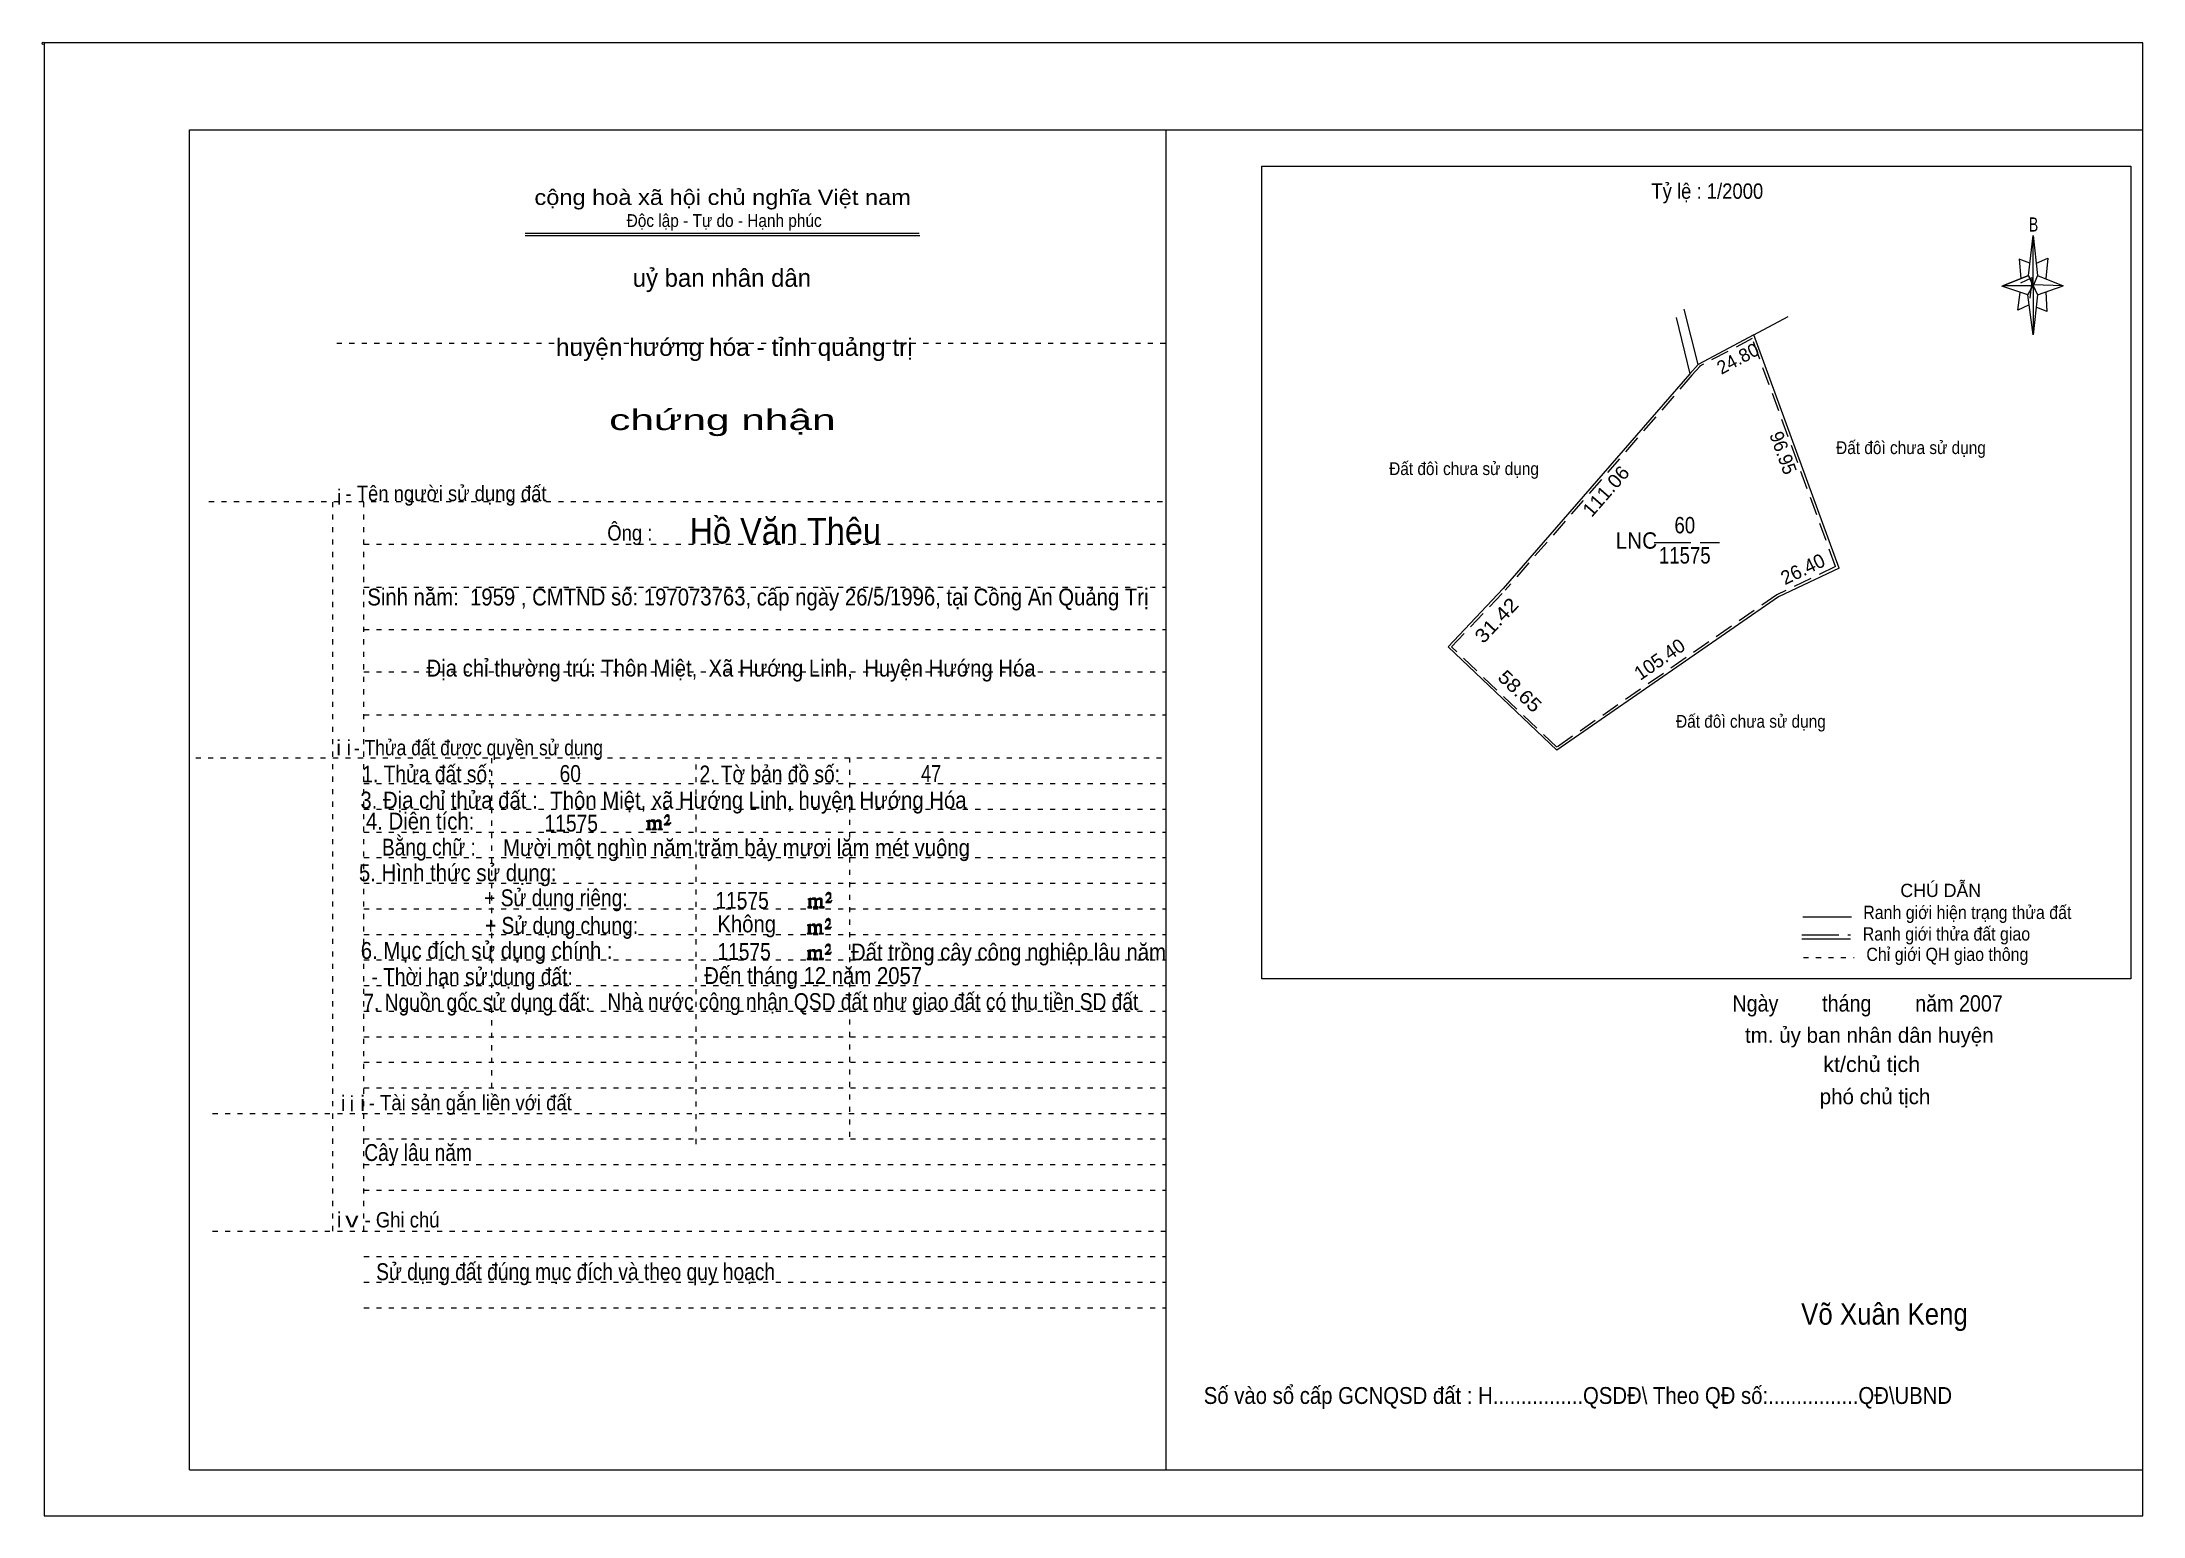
# Model space of a CAD drawing. Header units: centimetres. Extents: x -1.6 to 39.5, y -3.3 to 25.5.
import ezdxf
from ezdxf.enums import TextEntityAlignment as Align

# ---------------------------------------------------------------- set-up
doc = ezdxf.new("R2010")
doc.units = ezdxf.units.CM
doc.header["$LTSCALE"] = 0.12
for name, pattern in [('DOTTED', [1.5, 0.3, -1.2]), ('LONG_DASHED', [7.5, 6, -1.5]), ('MEDIUM_DASHED', [4.5, 3, -1.5])]:
    doc.linetypes.add(name, pattern=pattern)
for name, color, linetype, lineweight in [('1', 7, 'DOTTED', 13), ('10', 7, 'Continuous', 13), ('33', 7, 'LONG_DASHED', 13), ('4', 7, 'Continuous', 13), ('5', 7, 'Continuous', 13), ('50', 7, 'Continuous', 13)]:
    doc.layers.add(name, color=color, linetype=linetype, lineweight=lineweight)
doc.layers.add('30', color=7, linetype='Continuous')

msp = doc.modelspace()

# ---------------------------------------------------------------- hatches: boundary and pattern name
at = {"layer": '50'}
for points in [[(10.27, 10.13), (10.27, 10.12), (10.27, 10.11), (10.25, 10.11), (10.24, 10.11), (10.24, 10.1), (10.33, 10.1), (10.33, 10.11), (10.32, 10.11), (10.31, 10.11), (10.31, 10.12), (10.31, 10.13), (10.31, 10.24), (10.31, 10.25), (10.32, 10.26), (10.34, 10.26), (10.35, 10.26), (10.36, 10.26), (10.37, 10.25), (10.39, 10.22), (10.39, 10.13), (10.37, 10.12), (10.37, 10.11), (10.36, 10.11), (10.35, 10.11), (10.35, 10.1), (10.44, 10.1), (10.44, 10.11), (10.43, 10.11), (10.42, 10.11), (10.42, 10.12), (10.42, 10.13), (10.42, 10.24), (10.44, 10.26), (10.45, 10.26), (10.46, 10.26), (10.49, 10.26), (10.49, 10.25), (10.5, 10.24), (10.5, 10.22), (10.5, 10.13), (10.5, 10.12), (10.49, 10.11), (10.49, 10.11), (10.47, 10.11), (10.47, 10.1), (10.56, 10.1), (10.56, 10.11), (10.55, 10.11), (10.54, 10.11), (10.53, 10.12), (10.53, 10.13), (10.53, 10.2), (10.53, 10.25), (10.53, 10.26), (10.52, 10.27), (10.5, 10.28), (10.47, 10.28), (10.46, 10.28), (10.44, 10.27), (10.41, 10.25), (10.41, 10.26), (10.4, 10.28), (10.39, 10.28), (10.37, 10.28), (10.35, 10.28), (10.34, 10.28), (10.32, 10.26), (10.31, 10.26), (10.31, 10.25), (10.31, 10.25), (10.31, 10.26), (10.31, 10.28), (10.24, 10.26), (10.24, 10.26), (10.25, 10.26), (10.27, 10.25), (10.27, 10.24), (10.27, 10.23)], [(10.69, 10.19), (10.72, 10.24), (10.72, 10.24), (10.71, 10.22), (10.69, 10.22), (10.68, 10.22), (10.63, 10.22), (10.66, 10.26), (10.67, 10.27), (10.69, 10.28), (10.69, 10.3), (10.69, 10.32), (10.69, 10.34), (10.69, 10.35), (10.69, 10.37), (10.68, 10.38), (10.67, 10.38), (10.66, 10.39), (10.65, 10.39), (10.63, 10.38), (10.63, 10.38), (10.62, 10.37), (10.61, 10.35), (10.59, 10.33), (10.61, 10.33), (10.61, 10.35), (10.62, 10.35), (10.63, 10.36), (10.65, 10.36), (10.66, 10.36), (10.67, 10.35), (10.68, 10.35), (10.68, 10.32), (10.68, 10.3), (10.66, 10.28), (10.66, 10.26), (10.65, 10.25), (10.59, 10.2), (10.59, 10.19)], [(13.42, 8.61), (13.42, 8.6), (13.42, 8.59), (13.41, 8.59), (13.4, 8.59), (13.4, 8.57), (13.48, 8.57), (13.48, 8.59), (13.47, 8.59), (13.46, 8.59), (13.46, 8.6), (13.46, 8.61), (13.46, 8.72), (13.46, 8.73), (13.47, 8.74), (13.5, 8.74), (13.51, 8.74), (13.52, 8.74), (13.53, 8.73), (13.54, 8.69), (13.54, 8.61), (13.53, 8.6), (13.53, 8.59), (13.52, 8.59), (13.51, 8.59), (13.51, 8.57), (13.6, 8.57), (13.6, 8.59), (13.58, 8.59), (13.57, 8.59), (13.57, 8.6), (13.57, 8.61), (13.57, 8.72), (13.6, 8.74), (13.61, 8.74), (13.62, 8.74), (13.64, 8.74), (13.64, 8.73), (13.65, 8.72), (13.65, 8.69), (13.65, 8.61), (13.65, 8.6), (13.64, 8.59), (13.64, 8.59), (13.63, 8.59), (13.63, 8.57), (13.72, 8.57), (13.72, 8.59), (13.7, 8.59), (13.69, 8.59), (13.68, 8.6), (13.68, 8.61), (13.68, 8.68), (13.68, 8.73), (13.68, 8.74), (13.67, 8.75), (13.65, 8.76), (13.63, 8.76), (13.62, 8.76), (13.6, 8.75), (13.56, 8.73), (13.56, 8.74), (13.55, 8.76), (13.54, 8.76), (13.53, 8.76), (13.51, 8.76), (13.5, 8.76), (13.47, 8.74), (13.46, 8.74), (13.46, 8.73), (13.46, 8.73), (13.46, 8.74), (13.46, 8.76), (13.4, 8.74), (13.4, 8.74), (13.41, 8.74), (13.42, 8.73), (13.42, 8.72), (13.42, 8.71)], [(13.85, 8.67), (13.87, 8.72), (13.87, 8.72), (13.86, 8.69), (13.85, 8.69), (13.84, 8.69), (13.78, 8.69), (13.82, 8.74), (13.83, 8.75), (13.85, 8.76), (13.85, 8.78), (13.85, 8.79), (13.85, 8.82), (13.85, 8.83), (13.85, 8.85), (13.84, 8.86), (13.83, 8.86), (13.82, 8.87), (13.8, 8.87), (13.78, 8.86), (13.78, 8.86), (13.77, 8.85), (13.76, 8.83), (13.75, 8.81), (13.76, 8.81), (13.76, 8.83), (13.77, 8.83), (13.78, 8.84), (13.8, 8.84), (13.82, 8.84), (13.83, 8.83), (13.84, 8.83), (13.84, 8.79), (13.84, 8.78), (13.82, 8.76), (13.82, 8.74), (13.8, 8.73), (13.75, 8.68), (13.75, 8.67)], [(13.41, 8.09), (13.41, 8.08), (13.41, 8.07), (13.4, 8.07), (13.39, 8.07), (13.39, 8.06), (13.48, 8.06), (13.48, 8.07), (13.47, 8.07), (13.45, 8.07), (13.45, 8.08), (13.45, 8.09), (13.45, 8.2), (13.45, 8.21), (13.47, 8.23), (13.49, 8.23), (13.5, 8.23), (13.51, 8.23), (13.52, 8.21), (13.53, 8.18), (13.53, 8.09), (13.52, 8.08), (13.52, 8.07), (13.51, 8.07), (13.5, 8.07), (13.5, 8.06), (13.59, 8.06), (13.59, 8.07), (13.58, 8.07), (13.57, 8.07), (13.57, 8.08), (13.57, 8.09), (13.57, 8.2), (13.59, 8.23), (13.6, 8.23), (13.61, 8.23), (13.63, 8.23), (13.63, 8.21), (13.64, 8.2), (13.64, 8.18), (13.64, 8.09), (13.64, 8.08), (13.63, 8.07), (13.63, 8.07), (13.62, 8.07), (13.62, 8.06), (13.71, 8.06), (13.71, 8.07), (13.7, 8.07), (13.69, 8.07), (13.67, 8.08), (13.67, 8.09), (13.67, 8.17), (13.67, 8.21), (13.67, 8.23), (13.66, 8.24), (13.64, 8.25), (13.62, 8.25), (13.61, 8.25), (13.59, 8.24), (13.55, 8.21), (13.55, 8.23), (13.54, 8.25), (13.53, 8.25), (13.52, 8.25), (13.5, 8.25), (13.49, 8.25), (13.47, 8.23), (13.45, 8.23), (13.45, 8.21), (13.45, 8.21), (13.45, 8.23), (13.45, 8.25), (13.39, 8.23), (13.39, 8.23), (13.4, 8.23), (13.41, 8.21), (13.41, 8.2), (13.41, 8.19)], [(13.84, 8.16), (13.86, 8.2), (13.86, 8.2), (13.85, 8.18), (13.84, 8.18), (13.83, 8.18), (13.77, 8.18), (13.81, 8.23), (13.82, 8.24), (13.84, 8.25), (13.84, 8.27), (13.84, 8.28), (13.84, 8.3), (13.84, 8.31), (13.84, 8.34), (13.83, 8.35), (13.82, 8.35), (13.81, 8.36), (13.8, 8.36), (13.77, 8.35), (13.77, 8.35), (13.76, 8.34), (13.75, 8.31), (13.74, 8.29), (13.75, 8.29), (13.75, 8.31), (13.76, 8.31), (13.77, 8.33), (13.8, 8.33), (13.81, 8.33), (13.82, 8.31), (13.83, 8.31), (13.83, 8.28), (13.83, 8.27), (13.81, 8.25), (13.81, 8.23), (13.8, 8.21), (13.74, 8.17), (13.74, 8.16)], [(13.84, 7.66), (13.86, 7.71), (13.86, 7.71), (13.85, 7.68), (13.84, 7.68), (13.83, 7.68), (13.77, 7.68), (13.81, 7.73), (13.82, 7.74), (13.84, 7.75), (13.84, 7.77), (13.84, 7.78), (13.84, 7.81), (13.84, 7.82), (13.84, 7.84), (13.83, 7.85), (13.82, 7.85), (13.81, 7.86), (13.79, 7.86), (13.77, 7.85), (13.77, 7.85), (13.76, 7.84), (13.75, 7.82), (13.74, 7.8), (13.75, 7.8), (13.75, 7.82), (13.76, 7.82), (13.77, 7.83), (13.79, 7.83), (13.81, 7.83), (13.82, 7.82), (13.83, 7.82), (13.83, 7.78), (13.83, 7.77), (13.81, 7.75), (13.81, 7.73), (13.79, 7.72), (13.74, 7.67), (13.74, 7.66)], [(13.41, 7.6), (13.41, 7.59), (13.41, 7.58), (13.4, 7.58), (13.39, 7.58), (13.39, 7.56), (13.47, 7.56), (13.47, 7.58), (13.46, 7.58), (13.45, 7.58), (13.45, 7.59), (13.45, 7.6), (13.45, 7.71), (13.45, 7.72), (13.46, 7.73), (13.49, 7.73), (13.5, 7.73), (13.51, 7.73), (13.52, 7.72), (13.53, 7.68), (13.53, 7.6), (13.52, 7.59), (13.52, 7.58), (13.51, 7.58), (13.5, 7.58), (13.5, 7.56), (13.59, 7.56), (13.59, 7.58), (13.57, 7.58), (13.56, 7.58), (13.56, 7.59), (13.56, 7.6), (13.56, 7.71), (13.59, 7.73), (13.6, 7.73), (13.61, 7.73), (13.63, 7.73), (13.63, 7.72), (13.64, 7.71), (13.64, 7.68), (13.64, 7.6), (13.64, 7.59), (13.63, 7.58), (13.63, 7.58), (13.62, 7.58), (13.62, 7.56), (13.71, 7.56), (13.71, 7.58), (13.69, 7.58), (13.68, 7.58), (13.67, 7.59), (13.67, 7.6), (13.67, 7.67), (13.67, 7.72), (13.67, 7.73), (13.66, 7.74), (13.64, 7.75), (13.62, 7.75), (13.61, 7.75), (13.59, 7.74), (13.55, 7.72), (13.55, 7.73), (13.54, 7.75), (13.53, 7.75), (13.52, 7.75), (13.5, 7.75), (13.49, 7.75), (13.46, 7.73), (13.45, 7.73), (13.45, 7.72), (13.45, 7.72), (13.45, 7.73), (13.45, 7.75), (13.39, 7.73), (13.39, 7.73), (13.4, 7.73), (13.41, 7.72), (13.41, 7.71), (13.41, 7.7)]]:
    msp.add_hatch(color=256, dxfattribs=at).paths.add_polyline_path(points)

# ---------------------------------------------------------------- linework, layer by layer
at = {"layer": '1', "linetype": 'Continuous'}
for p, q in [((1.31, -2.42), (1.31, 23.78)), ((1.31, 23.78), (39.51, 23.78)), ((20.41, -2.42), (20.41, 23.78)), ((39.51, -2.42), (39.51, 23.78)), ((7.87, 21.76), (15.58, 21.76)), ((7.87, 21.71), (15.59, 21.71)), ((37.26, 20.55), (36.75, 20.72)), ((1.31, -2.42), (39.51, -2.42))]:
    msp.add_line(p, q, dxfattribs=at)
at = {"layer": '1'}
for p, q in [((4.19, 19.61), (20.41, 19.61)), ((1.69, 16.51), (20.41, 16.51)), ((4.11, 2.25), (4.11, 16.51)), ((4.72, 2.25), (4.72, 16.51)), ((4.72, 15.68), (20.41, 15.68)), ((4.72, 14.84), (20.41, 14.84)), ((4.72, 14.01), (20.41, 14.01)), ((4.72, 13.18), (20.41, 13.18)), ((4.72, 12.34), (20.41, 12.34)), ((1.43, 11.5), (20.41, 11.5)), ((7.22, 5.05), (7.22, 11.5)), ((11.22, 3.95), (11.22, 11.5)), ((14.22, 4.09), (14.22, 11.5)), ((4.72, 11), (20.41, 11)), ((4.72, 10.5), (20.41, 10.5)), ((4.72, 10.05), (20.41, 10.05)), ((4.72, 9.55), (20.41, 9.55)), ((4.72, 9.05), (20.41, 9.05)), ((4.72, 8.55), (20.41, 8.55)), ((4.72, 8.05), (20.41, 8.05)), ((4.72, 7.55), (20.41, 7.55)), ((4.72, 7.05), (20.41, 7.05)), ((4.72, 6.55), (20.41, 6.55)), ((4.72, 6.05), (20.41, 6.05)), ((4.72, 5.55), (20.41, 5.55)), ((4.72, 5.05), (20.41, 5.05)), ((1.76, 4.55), (20.41, 4.55)), ((4.72, 4.05), (20.41, 4.05)), ((4.72, 3.55), (20.41, 3.55)), ((4.72, 3.05), (20.41, 3.05)), ((1.76, 2.25), (20.41, 2.25)), ((4.72, 1.75), (20.41, 1.75)), ((4.72, 1.25), (20.41, 1.25)), ((4.72, 0.75), (20.41, 0.75))]:
    msp.add_line(p, q, dxfattribs=at)
at = {"layer": '1', "linetype": 'Continuous'}
msp.add_lwpolyline([(-1.53, -3.32), (39.51, -3.32), (39.51, 25.48), (-1.53, 25.48)], close=True, dxfattribs=at)
msp.add_lwpolyline([(37.27, 20.35), (37.06, 20.25), (37.11, 20.6)], dxfattribs=at)
at = {"layer": '10'}
for p, q in [((30.81, 19.19), (30.54, 20.27)), ((30.38, 20.11), (30.65, 19.01)), ((31.9, 19.77), (32.57, 20.13))]:
    msp.add_line(p, q, dxfattribs=at)
at = {"layer": '10', "linetype": 'MEDIUM_DASHED'}
for p, q in [((30.69, 18.98), (27.04, 14.78)), ((30.85, 19.16), (30.69, 18.98))]:
    msp.add_line(p, q, dxfattribs=at)
at = {"layer": '10'}
for points in [[(33.57, 15.21), (31.9, 19.77), (30.81, 19.19), (30.65, 19.01), (27, 14.81)], [(33.57, 15.21), (32.38, 14.65), (28.05, 11.65), (25.92, 13.67), (27, 14.81)]]:
    msp.add_lwpolyline(points, dxfattribs=at)
at = {"layer": '10', "linetype": 'MEDIUM_DASHED'}
for points in [[(33.5, 15.24), (31.87, 19.7), (30.83, 19.15)], [(33.5, 15.24), (32.35, 14.69), (28.05, 11.71), (25.99, 13.67), (27.04, 14.78)]]:
    msp.add_lwpolyline(points, dxfattribs=at)
at = {"layer": '33'}
msp.add_line((29.95, 15.71), (31.23, 15.71), dxfattribs=at)
at = {"layer": '4'}
for p, q in [((32.86, 8.39), (33.81, 8.39)), ((32.84, 7.96), (33.79, 7.96))]:
    msp.add_line(p, q, dxfattribs=at)
at = {"layer": '4', "linetype": 'LONG_DASHED'}
msp.add_line((32.84, 8.04), (33.79, 8.04), dxfattribs=at)
at = {"layer": '4', "linetype": 'DOTTED'}
msp.add_line((32.87, 7.6), (33.86, 7.6), dxfattribs=at)
at = {"layer": '4'}
msp.add_lwpolyline([(22.28, 23.07), (39.27, 23.07), (39.27, 7.18), (22.28, 7.18)], close=True, dxfattribs=at)
msp.add_circle((-1.55, 25.47), 0.025, dxfattribs=at)
at = {"layer": '5'}
for p, q in [((37.27, 20.93), (37.36, 21.71)), ((37.45, 20.55), (37.36, 19.77)), ((37.45, 20.93), (37.95, 20.73)), ((37.61, 20.61), (37.63, 20.23)), ((37.63, 20.23), (37.42, 20.31))]:
    msp.add_line(p, q, dxfattribs=at)
for points in [[(37.36, 21.71), (37.45, 20.93), (37.36, 20.73)], [(37.36, 20.73), (36.77, 20.73), (37.27, 20.93), (37.45, 20.55), (37.95, 20.73), (37.36, 20.75)], [(37.36, 20.73), (37.36, 19.77), (37.26, 20.55)]]:
    msp.add_lwpolyline(points, close=True, dxfattribs=at)
for points in [[(37.3, 21.17), (37.09, 21.25), (37.12, 20.87)], [(37.43, 21.17), (37.65, 21.27), (37.61, 20.87)], [(37.36, 20.73), (37.27, 20.93), (36.77, 20.73)], [(37.12, 20.79), (37.34, 20.89), (37.3, 20.49)], [(37.36, 20.73), (37.45, 20.55), (37.95, 20.73)]]:
    msp.add_lwpolyline(points, dxfattribs=at)
at = {"layer": '50'}
for points in [[(10.27, 10.13), (10.27, 10.12), (10.27, 10.11), (10.25, 10.11), (10.24, 10.11), (10.24, 10.1), (10.33, 10.1), (10.33, 10.11), (10.32, 10.11), (10.31, 10.11), (10.31, 10.12), (10.31, 10.13), (10.31, 10.24), (10.31, 10.25), (10.32, 10.26), (10.34, 10.26), (10.35, 10.26), (10.36, 10.26), (10.37, 10.25), (10.39, 10.22), (10.39, 10.13), (10.37, 10.12), (10.37, 10.11), (10.36, 10.11), (10.35, 10.11), (10.35, 10.1), (10.44, 10.1), (10.44, 10.11), (10.43, 10.11), (10.42, 10.11), (10.42, 10.12), (10.42, 10.13), (10.42, 10.24), (10.44, 10.26), (10.45, 10.26), (10.46, 10.26), (10.49, 10.26), (10.49, 10.25), (10.5, 10.24), (10.5, 10.22), (10.5, 10.13), (10.5, 10.12), (10.49, 10.11), (10.49, 10.11), (10.47, 10.11), (10.47, 10.1), (10.56, 10.1), (10.56, 10.11), (10.55, 10.11), (10.54, 10.11), (10.53, 10.12), (10.53, 10.13), (10.53, 10.2), (10.53, 10.25), (10.53, 10.26), (10.52, 10.27), (10.5, 10.28), (10.47, 10.28), (10.46, 10.28), (10.44, 10.27), (10.41, 10.25), (10.41, 10.26), (10.4, 10.28), (10.39, 10.28), (10.37, 10.28), (10.35, 10.28), (10.34, 10.28), (10.32, 10.26), (10.31, 10.26), (10.31, 10.25), (10.31, 10.25), (10.31, 10.26), (10.31, 10.28), (10.24, 10.26), (10.24, 10.26), (10.25, 10.26), (10.27, 10.25), (10.27, 10.24), (10.27, 10.23)], [(10.69, 10.19), (10.72, 10.24), (10.72, 10.24), (10.71, 10.22), (10.69, 10.22), (10.68, 10.22), (10.63, 10.22), (10.66, 10.26), (10.67, 10.27), (10.69, 10.28), (10.69, 10.3), (10.69, 10.32), (10.69, 10.34), (10.69, 10.35), (10.69, 10.37), (10.68, 10.38), (10.67, 10.38), (10.66, 10.39), (10.65, 10.39), (10.63, 10.38), (10.63, 10.38), (10.62, 10.37), (10.61, 10.35), (10.59, 10.33), (10.61, 10.33), (10.61, 10.35), (10.62, 10.35), (10.63, 10.36), (10.65, 10.36), (10.66, 10.36), (10.67, 10.35), (10.68, 10.35), (10.68, 10.32), (10.68, 10.3), (10.66, 10.28), (10.66, 10.26), (10.65, 10.25), (10.59, 10.2), (10.59, 10.19)], [(13.42, 8.61), (13.42, 8.6), (13.42, 8.59), (13.41, 8.59), (13.4, 8.59), (13.4, 8.57), (13.48, 8.57), (13.48, 8.59), (13.47, 8.59), (13.46, 8.59), (13.46, 8.6), (13.46, 8.61), (13.46, 8.72), (13.46, 8.73), (13.47, 8.74), (13.5, 8.74), (13.51, 8.74), (13.52, 8.74), (13.53, 8.73), (13.54, 8.69), (13.54, 8.61), (13.53, 8.6), (13.53, 8.59), (13.52, 8.59), (13.51, 8.59), (13.51, 8.57), (13.6, 8.57), (13.6, 8.59), (13.58, 8.59), (13.57, 8.59), (13.57, 8.6), (13.57, 8.61), (13.57, 8.72), (13.6, 8.74), (13.61, 8.74), (13.62, 8.74), (13.64, 8.74), (13.64, 8.73), (13.65, 8.72), (13.65, 8.69), (13.65, 8.61), (13.65, 8.6), (13.64, 8.59), (13.64, 8.59), (13.63, 8.59), (13.63, 8.57), (13.72, 8.57), (13.72, 8.59), (13.7, 8.59), (13.69, 8.59), (13.68, 8.6), (13.68, 8.61), (13.68, 8.68), (13.68, 8.73), (13.68, 8.74), (13.67, 8.75), (13.65, 8.76), (13.63, 8.76), (13.62, 8.76), (13.6, 8.75), (13.56, 8.73), (13.56, 8.74), (13.55, 8.76), (13.54, 8.76), (13.53, 8.76), (13.51, 8.76), (13.5, 8.76), (13.47, 8.74), (13.46, 8.74), (13.46, 8.73), (13.46, 8.73), (13.46, 8.74), (13.46, 8.76), (13.4, 8.74), (13.4, 8.74), (13.41, 8.74), (13.42, 8.73), (13.42, 8.72), (13.42, 8.71)], [(13.85, 8.67), (13.87, 8.72), (13.87, 8.72), (13.86, 8.69), (13.85, 8.69), (13.84, 8.69), (13.78, 8.69), (13.82, 8.74), (13.83, 8.75), (13.85, 8.76), (13.85, 8.78), (13.85, 8.79), (13.85, 8.82), (13.85, 8.83), (13.85, 8.85), (13.84, 8.86), (13.83, 8.86), (13.82, 8.87), (13.8, 8.87), (13.78, 8.86), (13.78, 8.86), (13.77, 8.85), (13.76, 8.83), (13.75, 8.81), (13.76, 8.81), (13.76, 8.83), (13.77, 8.83), (13.78, 8.84), (13.8, 8.84), (13.82, 8.84), (13.83, 8.83), (13.84, 8.83), (13.84, 8.79), (13.84, 8.78), (13.82, 8.76), (13.82, 8.74), (13.8, 8.73), (13.75, 8.68), (13.75, 8.67)], [(13.41, 8.09), (13.41, 8.08), (13.41, 8.07), (13.4, 8.07), (13.39, 8.07), (13.39, 8.06), (13.48, 8.06), (13.48, 8.07), (13.47, 8.07), (13.45, 8.07), (13.45, 8.08), (13.45, 8.09), (13.45, 8.2), (13.45, 8.21), (13.47, 8.23), (13.49, 8.23), (13.5, 8.23), (13.51, 8.23), (13.52, 8.21), (13.53, 8.18), (13.53, 8.09), (13.52, 8.08), (13.52, 8.07), (13.51, 8.07), (13.5, 8.07), (13.5, 8.06), (13.59, 8.06), (13.59, 8.07), (13.58, 8.07), (13.57, 8.07), (13.57, 8.08), (13.57, 8.09), (13.57, 8.2), (13.59, 8.23), (13.6, 8.23), (13.61, 8.23), (13.63, 8.23), (13.63, 8.21), (13.64, 8.2), (13.64, 8.18), (13.64, 8.09), (13.64, 8.08), (13.63, 8.07), (13.63, 8.07), (13.62, 8.07), (13.62, 8.06), (13.71, 8.06), (13.71, 8.07), (13.7, 8.07), (13.69, 8.07), (13.67, 8.08), (13.67, 8.09), (13.67, 8.17), (13.67, 8.21), (13.67, 8.23), (13.66, 8.24), (13.64, 8.25), (13.62, 8.25), (13.61, 8.25), (13.59, 8.24), (13.55, 8.21), (13.55, 8.23), (13.54, 8.25), (13.53, 8.25), (13.52, 8.25), (13.5, 8.25), (13.49, 8.25), (13.47, 8.23), (13.45, 8.23), (13.45, 8.21), (13.45, 8.21), (13.45, 8.23), (13.45, 8.25), (13.39, 8.23), (13.39, 8.23), (13.4, 8.23), (13.41, 8.21), (13.41, 8.2), (13.41, 8.19)], [(13.84, 8.16), (13.86, 8.2), (13.86, 8.2), (13.85, 8.18), (13.84, 8.18), (13.83, 8.18), (13.77, 8.18), (13.81, 8.23), (13.82, 8.24), (13.84, 8.25), (13.84, 8.27), (13.84, 8.28), (13.84, 8.3), (13.84, 8.31), (13.84, 8.34), (13.83, 8.35), (13.82, 8.35), (13.81, 8.36), (13.8, 8.36), (13.77, 8.35), (13.77, 8.35), (13.76, 8.34), (13.75, 8.31), (13.74, 8.29), (13.75, 8.29), (13.75, 8.31), (13.76, 8.31), (13.77, 8.33), (13.8, 8.33), (13.81, 8.33), (13.82, 8.31), (13.83, 8.31), (13.83, 8.28), (13.83, 8.27), (13.81, 8.25), (13.81, 8.23), (13.8, 8.21), (13.74, 8.17), (13.74, 8.16)], [(13.84, 7.66), (13.86, 7.71), (13.86, 7.71), (13.85, 7.68), (13.84, 7.68), (13.83, 7.68), (13.77, 7.68), (13.81, 7.73), (13.82, 7.74), (13.84, 7.75), (13.84, 7.77), (13.84, 7.78), (13.84, 7.81), (13.84, 7.82), (13.84, 7.84), (13.83, 7.85), (13.82, 7.85), (13.81, 7.86), (13.79, 7.86), (13.77, 7.85), (13.77, 7.85), (13.76, 7.84), (13.75, 7.82), (13.74, 7.8), (13.75, 7.8), (13.75, 7.82), (13.76, 7.82), (13.77, 7.83), (13.79, 7.83), (13.81, 7.83), (13.82, 7.82), (13.83, 7.82), (13.83, 7.78), (13.83, 7.77), (13.81, 7.75), (13.81, 7.73), (13.79, 7.72), (13.74, 7.67), (13.74, 7.66)], [(13.41, 7.6), (13.41, 7.59), (13.41, 7.58), (13.4, 7.58), (13.39, 7.58), (13.39, 7.56), (13.47, 7.56), (13.47, 7.58), (13.46, 7.58), (13.45, 7.58), (13.45, 7.59), (13.45, 7.6), (13.45, 7.71), (13.45, 7.72), (13.46, 7.73), (13.49, 7.73), (13.5, 7.73), (13.51, 7.73), (13.52, 7.72), (13.53, 7.68), (13.53, 7.6), (13.52, 7.59), (13.52, 7.58), (13.51, 7.58), (13.5, 7.58), (13.5, 7.56), (13.59, 7.56), (13.59, 7.58), (13.57, 7.58), (13.56, 7.58), (13.56, 7.59), (13.56, 7.6), (13.56, 7.71), (13.59, 7.73), (13.6, 7.73), (13.61, 7.73), (13.63, 7.73), (13.63, 7.72), (13.64, 7.71), (13.64, 7.68), (13.64, 7.6), (13.64, 7.59), (13.63, 7.58), (13.63, 7.58), (13.62, 7.58), (13.62, 7.56), (13.71, 7.56), (13.71, 7.58), (13.69, 7.58), (13.68, 7.58), (13.67, 7.59), (13.67, 7.6), (13.67, 7.67), (13.67, 7.72), (13.67, 7.73), (13.66, 7.74), (13.64, 7.75), (13.62, 7.75), (13.61, 7.75), (13.59, 7.74), (13.55, 7.72), (13.55, 7.73), (13.54, 7.75), (13.53, 7.75), (13.52, 7.75), (13.5, 7.75), (13.49, 7.75), (13.46, 7.73), (13.45, 7.73), (13.45, 7.72), (13.45, 7.72), (13.45, 7.73), (13.45, 7.75), (13.39, 7.73), (13.39, 7.73), (13.4, 7.73), (13.41, 7.72), (13.41, 7.71), (13.41, 7.7)]]:
    msp.add_lwpolyline(points, close=True, dxfattribs=at)

# ---------------------------------------------------------------- texts
at = {"layer": '1'}
for s, height, width, p in [('cộng hoà xã hội chủ nghĩa Việt nam', 0.3, 1.15, (11.735, 22.31)), ('Độc lập - Tự do - Hạnh phúc', 0.25, 0.9, (11.765, 21.88)), ('chứng nhận', 0.4, 1.55, (11.73, 17.91)), ('- Tên người sử dụng đất', 0.3, 0.9, (6.325, 16.52)), ('- Thửa đất được quyền sử dụng', 0.3, 0.85, (6.96, 11.55)), ('- Tài sản gắn liền với đất ', 0.3, 0.9, (6.85, 4.61)), ('v', 0.3, 1.3, (4.485, 2.32)), ('- Ghi chú', 0.3, 0.9, (5.465, 2.32))]:
    msp.add_text(s, height=height, dxfattribs=dict(at, width=width)).set_placement(p, align=Align.CENTER)
for s, height, p in [('uỷ ban nhân dân', 0.35, (11.72, 20.71)), ('i', 0.3, (4.235, 16.45)), ('i', 0.3, (4.225, 11.55)), ('i', 0.3, (4.425, 11.55)), ('i', 0.3, (4.315, 4.6)), ('i', 0.3, (4.485, 4.59)), ('i', 0.3, (4.695, 4.6)), ('i', 0.3, (4.235, 2.32))]:
    msp.add_text(s, height=height, dxfattribs=at).set_placement(p, align=Align.CENTER)
at = {"layer": '10'}
for s, height, width, p in [('Tỷ lệ : 1/2000', 0.3, 0.9, (30.99, 22.43)), ('Đất đôì chưa sử dụng ', 0.25, 0.9, (35.015, 17.44)), ('Đất đôì chưa sử dụng ', 0.25, 0.9, (26.275, 17.03)), ('Hồ Văn Thêu', 0.5, 0.95, (12.96, 15.69)), ('Đất đôì chưa sử dụng ', 0.25, 0.9, (31.885, 12.09)), ('Võ Xuân Keng', 0.42, 0.9, (34.455, 0.42))]:
    msp.add_text(s, height=height, dxfattribs=dict(at, width=width)).set_placement(p, align=Align.CENTER)
at = {"layer": '30'}
for s, height, rotation, p in [('24.80', 0.26, 28.074, (31.649, 19.193)), ('26.40', 0.27, 25.682, (32.916, 15.07)), ('105.40', 0.27, 34.626, (30.133, 13.317))]:
    msp.add_text(s, height=height, rotation=rotation, dxfattribs=at).set_placement(p, align=Align.CENTER)
for s, height, rotation, width, p in [('96.95', 0.27, 290.171, 0.95, (32.348, 17.417)), ('111.06', 0.27, 48.947, 1.05, (29.109, 16.626)), ('31.42', 0.2699, 46.625, 1.15, (26.966, 14.097)), ('58.65', 0.2699, 316.472, 1.1, (27.232, 12.707))]:
    msp.add_text(s, height=height, rotation=rotation, dxfattribs=dict(at, width=width)).set_placement(p, align=Align.CENTER)
at = {"layer": '33', "width": 0.85}
for s, p in [('60', (30.55, 15.89)), ('11575', (30.55, 15.3))]:
    msp.add_text(s, height=0.32, dxfattribs=at).set_placement(p, align=Align.CENTER)
at = {"layer": '33', "width": 0.95}
msp.add_text('LNC', height=0.32, dxfattribs=at).set_placement((30.01, 15.59), align=Align.RIGHT)
at = {"layer": '4'}
msp.add_text('CHÚ DẪN', height=0.2591, dxfattribs=at).set_placement((35.555, 8.78), align=Align.CENTER)
at = {"layer": '4', "width": 0.9}
for s, p in [('Ranh giới hiện trạng thửa đất', (36.075, 8.35)), ('Ranh giới thửa đất giao ', (35.71, 7.93)), ('Chỉ giới QH giao thông', (35.685, 7.53))]:
    msp.add_text(s, height=0.2591, dxfattribs=at).set_placement(p, align=Align.CENTER)
at = {"layer": '5', "width": 0.75}
msp.add_text('B', height=0.276, dxfattribs=at).set_placement((37.37, 21.79), align=Align.CENTER)
at = {"layer": '50'}
for s, height, width, p in [('  huyện hướng hóa - tỉnh quảng trị', 0.34, 1.05, (11.83, 19.36)), ('Ông :', 0.3, 0.9, (9.92, 15.75)), ('Sinh năm:  1959 , CMTND số: 197073763, cấp ngày 26/5/1996, tại Công An Quảng Trị', 0.33, 0.9, (12.425, 14.48)), ('Địa chỉ thường trú: Thôn Miệt,  Xã Hướng Linh,  Huyện Hướng Hóa', 0.33, 0.9, (11.9, 13.09)), ('1. Thửa đất số:  ', 0.33, 0.85, (6.065, 11.02)), ('60', 0.33, 0.85, (8.755, 11.03)), ('2. Tờ bản đồ số:  ', 0.33, 0.85, (12.76, 11.02)), ('47', 0.33, 0.8, (15.81, 11.03)), ('3. Địa chỉ thửa đất : ', 0.33, 0.9, (6.44, 10.51)), ('Thôn Miệt, xã Hướng Linh, huyện Hướng Hóa', 0.33, 0.9, (12.435, 10.51)), ('4. Diện tích: ', 0.33, 0.9, (5.875, 10.1)), ('11575', 0.33, 0.85, (8.775, 10.06)), ('Bằng chữ :', 0.33, 0.85, (5.99, 9.59)), ('Mười một nghìn năm trăm bảy mươi lăm mét vuông', 0.33, 0.9, (12.005, 9.58)), ('5. Hình thức sử dụng:', 0.33, 0.9, (6.555, 9.09)), ('+ Sử dụng riêng:', 0.33, 0.85, (8.475, 8.6)), ('11575', 0.33, 0.85, (12.115, 8.55)), ('+ Sử dụng chung:', 0.33, 0.85, (8.585, 8.06)), ('Không', 0.33, 0.9, (12.205, 8.09)), ('6. Mục đích sử dụng chính :', 0.33, 0.9, (7.12, 7.57)), ('11575', 0.33, 0.85, (12.155, 7.55)), ('Đất trồng cây công nghiệp lâu năm', 0.33, 0.9, (17.325, 7.54)), ('- Thời hạn sử dụng đất:', 0.33, 0.85, (6.835, 7.06)), ('Đến tháng 12 năm 2057', 0.33, 0.9, (13.505, 7.08)), ('7. Nguồn gốc sử dụng đất:', 0.33, 0.85, (6.93, 6.56)), ('Nhà nước công nhận QSD đất như giao đất có thu tiền SD đất ', 0.33, 0.85, (14.725, 6.57)), ('Ngày        tháng        năm 2007', 0.32, 0.9, (34.125, 6.54)), ('kt/chủ tịch', 0.3, 1.05, (34.205, 5.36)), ('Cây lâu năm', 0.33, 0.85, (5.78, 3.62)), ('Sử dụng đất đúng mục đích và theo quy hoạch', 0.33, 0.85, (8.86, 1.29)), ('Số vào sổ cấp GCNQSD đất : H................QSDĐ\\ Theo QĐ số:................QĐ\\UBND', 0.33, 0.9, (28.46, -1.13))]:
    msp.add_text(s, height=height, dxfattribs=dict(at, width=width)).set_placement(p, align=Align.CENTER)
for s, p in [('tm. ủy ban nhân dân huyện ', (34.215, 5.93)), ('phó chủ tịch', (34.27, 4.73))]:
    msp.add_text(s, height=0.3, dxfattribs=at).set_placement(p, align=Align.CENTER)

doc.saveas('drawing.dxf')
